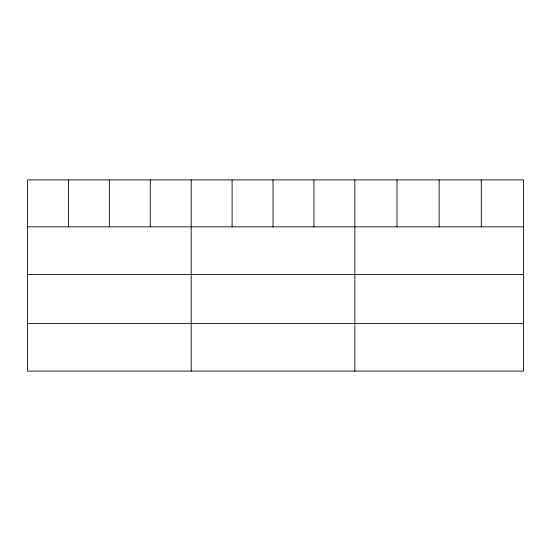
<?xml version="1.0" encoding="UTF-8"?>
<svg xmlns="http://www.w3.org/2000/svg" width="551" height="551" viewBox="0 0 551 551"><rect width="100%" height="100%" fill="white"/><g stroke="black" fill="none" stroke-linecap="round" stroke-linejoin="round"><path stroke-width="0.83" d="M523.45 226.833L523.45 371.098L27.55 371.098L27.55 179.901L523.45 179.901L523.45 226.833L27.55 226.833M27.55 274.439L523.45 274.439M27.55 323.492L523.45 323.492M481.298 179.901L481.298 226.833M439.147 179.901L439.147 226.833M396.995 179.901L396.995 226.833M354.844 179.901L354.844 371.098M313.932 179.901L313.932 226.833M273.02 179.901L273.02 226.833M232.109 179.901L232.109 226.833M191.197 179.901L191.197 371.098M150.285 179.901L150.285 226.833M109.374 179.901L109.374 226.833M68.462 179.901L68.462 226.833"/></g></svg>
